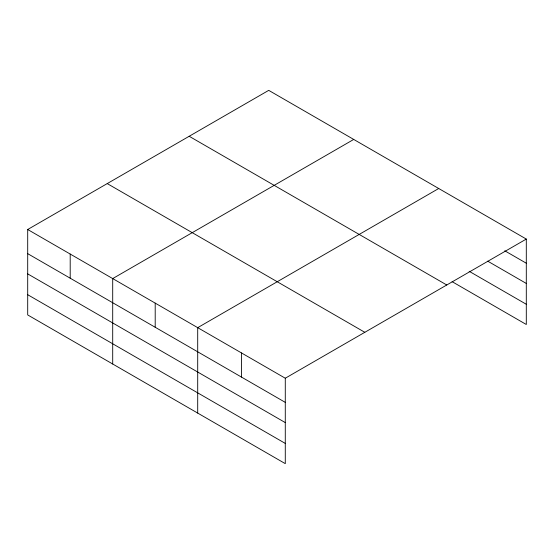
<?xml version="1.0" encoding="UTF-8"?>
<svg xmlns="http://www.w3.org/2000/svg" width="554" height="554" viewBox="0 0 554 554"><rect width="100%" height="100%" fill="white"/><g stroke="black" fill="none" stroke-linecap="round" stroke-linejoin="round"><path stroke-width="0.83" d="M452.085 281.64L526.3 324.492L526.3 239.072L268.718 90.357L27.7 229.508L27.7 314.928L285.282 463.643L285.282 378.223L27.7 229.508M353.722 139.435L112.704 278.586L112.704 364.006M438.72 188.505L197.702 327.663L197.702 413.076M285.282 378.223L526.3 239.072M504.777 250.796L526.3 263.219M487.707 261.156L526.3 283.44M469.155 271.28L526.3 304.271M189.184 136.277L446.766 284.991M107.234 183.589L364.816 332.303M27.7 253.663L285.282 402.37M27.7 273.877L285.282 422.591M27.7 294.707L285.282 443.422M241.489 352.94L241.489 377.094M155.203 303.121L155.203 327.276M70.199 254.051L70.199 278.198"/></g></svg>
